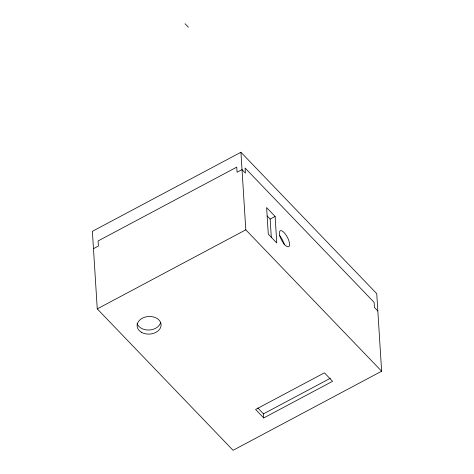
<?xml version="1.0" encoding="UTF-8"?>
<svg xmlns="http://www.w3.org/2000/svg" width="474" height="474" viewBox="0 0 474 474"><rect width="100%" height="100%" fill="white"/><g stroke="black" fill="none" stroke-linecap="round" stroke-linejoin="round"><path stroke-width="0.71" d="M240.928 152.249L92.377 231.324L97.259 308.894L233.072 450.3L381.623 371.225L376.741 293.655L240.928 152.249L245.805 229.819L381.623 371.225M93.473 248.678L98.42 246.042L98.1 240.94L236.745 167.132L237.065 172.24L242.018 169.603L245.413 173.134L245.094 168.033L374.116 302.371L374.436 307.472L377.831 311.003M97.259 308.894L245.805 229.819M271.318 237.492L270.156 219.065L275.11 216.428L266.619 207.594L268.29 234.126L276.775 242.966L275.11 216.428M263.74 417.95L255.593 409.465L324.417 372.831L332.564 381.309L263.74 417.95L263.479 413.867L330.36 378.264M185.038 23.7L188.433 27.237M267.158 215.948L270.156 219.065M257.88 408.037L263.479 413.867M160.645 322.48A12.016 8.805 -3.6 0 1 148.99 330.017A12.016 8.805 -3.6 0 1 137.093 323.375M279.607 235.714A9.012 3.235 62 0 1 284.364 244.892M141.293 332.215A12.016 8.805 -3.6 0 0 160.905 326.562A12.016 8.805 -3.6 0 0 145.103 317.1A12.016 8.805 -3.6 0 0 141.293 332.215M279.678 235.181A9.012 3.235 62 0 0 288.37 246.794A9.012 3.235 62 0 0 285.443 234.174A9.012 3.235 62 0 0 279.678 235.181"/></g></svg>
